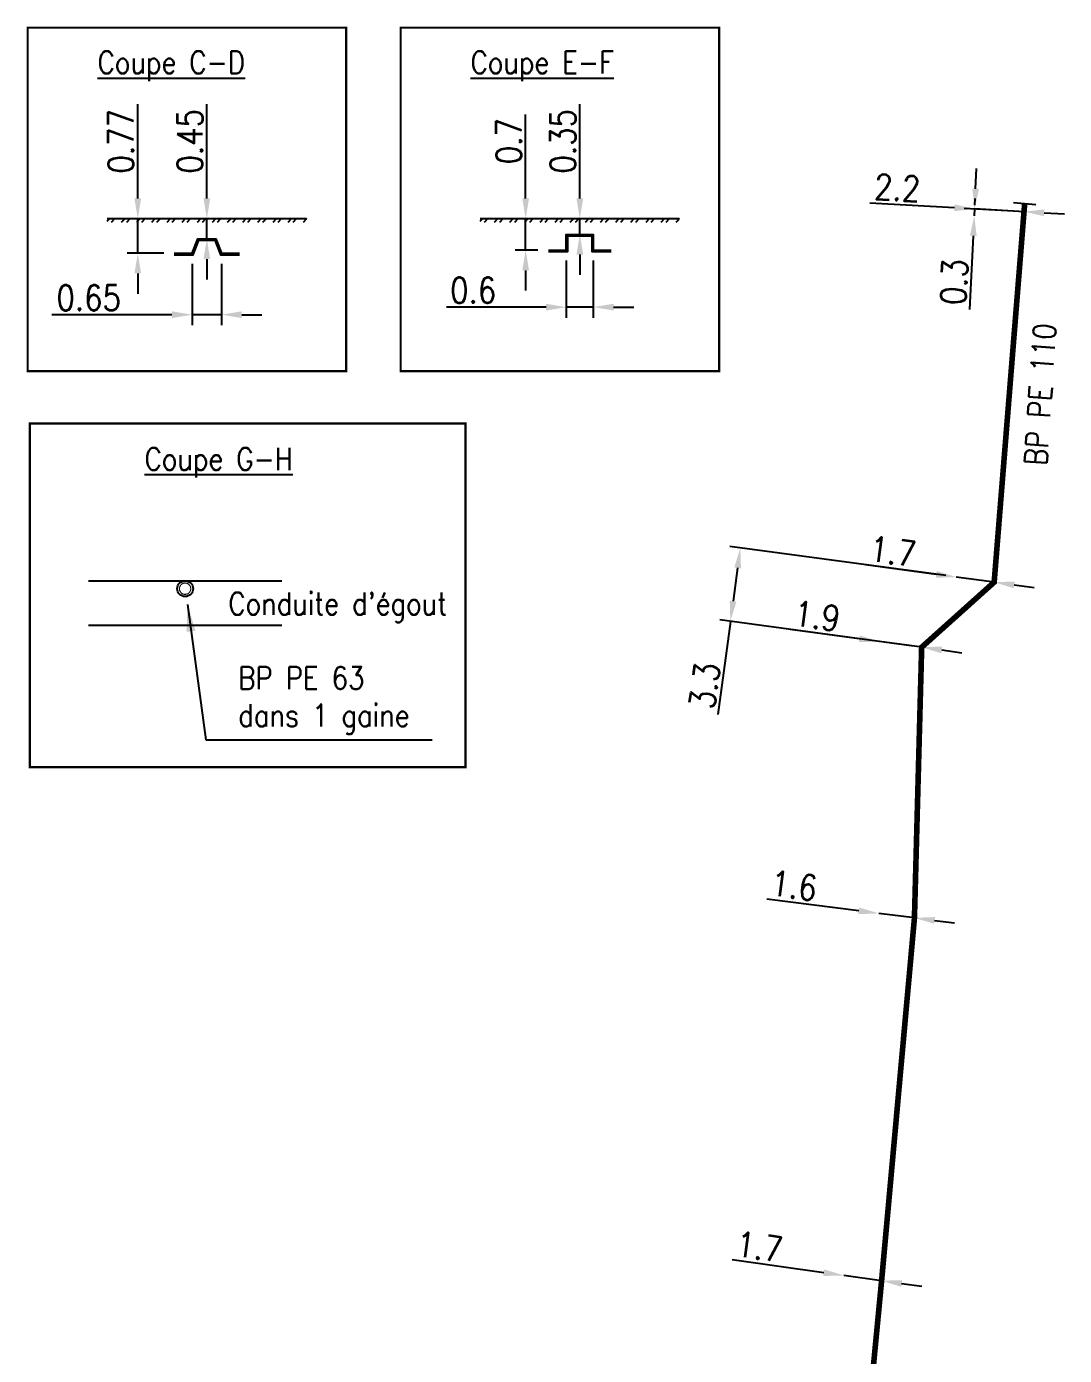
# Model space of a CAD drawing. Header units: millimetres. Extents: x 185000 to 186000, y 127990 to 129010.
# Drawn here: x 185280.6 to 185326.8, y 128352.5 to 128411.6 of the extents above; entities that cross this region are included whole.
import ezdxf
from ezdxf.enums import TextEntityAlignment as Align

# ---------------------------------------------------------------- set-up
doc = ezdxf.new("R2010")
doc.units = ezdxf.units.MM
doc.header["$PDMODE"] = 34
doc.linetypes.add('L_25_PE', pattern=[2000, 1000, 1000])
doc.layers.get('0').update_dxf_attribs({"linetype": 'CONTINUOUS'})
doc.layers.get('DEFPOINTS').update_dxf_attribs({"linetype": 'CONTINUOUS'})
for name, color, linetype in [('L_150', 1, 'CONTINUOUS'), ('L_340', 7, 'CONTINUOUS'), ('L_900', 7, 'CONTINUOUS')]:
    doc.layers.add(name, color=color, linetype=linetype)
doc.styles.get("Standard").update_dxf_attribs({"font": 'romans.shx', "width": 0.85})
doc.dimstyles.get("Standard").update_dxf_attribs({"dimtxt": 1.5, "dimasz": 1.2, "dimexe": 0.625, "dimexo": 0.625, "dimgap": 0.25, "dimtad": 1, "dimdec": 1, "dimzin": 0, "dimdsep": 46, "dimtxsty": 'Standard', "dimcen": -0.5, "dimadec": 0, "dimazin": 0, "dimtfac": 1, "dimtdec": 1, "dimtmove": 0, "dimatfit": 3, "dimfxl": 0, "dimtolj": 1, "dimtzin": 0, "dimarcsym": 0})

# ---------------------------------------------------------------- blocks, each defined once
blk = doc.blocks.new('*D415')
at = {"layer": 'DEFPOINTS', "color": 0, "linetype": 'Continuous', "transparency": 16777216}
for p in [(185318.537, 128372.198), (185318.537, 128372.198), (185320.124, 128371.998)]:
    blk.add_point(p, dxfattribs=at)
at = {"layer": 'L_150', "color": 0, "linetype": 'Continuous', "lineweight": -2, "transparency": 16777216}
for p, q in [((185317.644, 128372.311), (185313.561, 128372.826)), ((185320.124, 128371.998), (185318.537, 128372.198)), ((185321.017, 128371.885), (185321.91, 128371.772))]:
    blk.add_line(p, q, dxfattribs=at)
at = {"layer": 'L_150', "color": 0, "linetype": 'Continuous', "transparency": 16777216}
for points in [[(185317.663, 128372.46), (185317.625, 128372.162), (185318.537, 128372.198)], [(185321.036, 128372.034), (185320.999, 128371.736), (185320.124, 128371.998)]]:
    blk.add_solid(points, dxfattribs=at)
at = {"layer": 'L_150', "color": 0, "linetype": 'Continuous', "transparency": 16777216, "insert": (185314.767, 128373.43), "char_height": 1.125, "attachment_point": 5, "rotation": 352.80582}
blk.add_mtext('\\A1;1.6', dxfattribs=at)
blk = doc.blocks.new('*D416')
at = {"layer": 'DEFPOINTS', "color": 0, "linetype": 'Continuous', "transparency": 16777216}
for p in [(185321.985, 128387.159), (185321.985, 128387.159), (185323.67, 128386.931)]:
    blk.add_point(p, dxfattribs=at)
at = {"layer": 'L_150', "color": 0, "linetype": 'Continuous', "lineweight": -2, "transparency": 16777216}
for p, q in [((185321.093, 128387.28), (185317.943, 128387.706)), ((185323.67, 128386.931), (185321.985, 128387.159)), ((185324.562, 128386.81), (185325.454, 128386.689))]:
    blk.add_line(p, q, dxfattribs=at)
at = {"layer": 'L_150', "color": 0, "linetype": 'Continuous', "transparency": 16777216}
for points in [[(185321.113, 128387.428), (185321.073, 128387.131), (185321.985, 128387.159)], [(185324.582, 128386.959), (185324.542, 128386.661), (185323.67, 128386.931)]]:
    blk.add_solid(points, dxfattribs=at)
at = {"layer": 'L_150', "color": 0, "linetype": 'Continuous', "transparency": 16777216, "insert": (185319.155, 128388.299), "char_height": 1.125, "attachment_point": 5, "rotation": 352.28973}
blk.add_mtext('\\A1;1.7', dxfattribs=at)
blk = doc.blocks.new('*D417')
at = {"layer": 'DEFPOINTS', "color": 0, "linetype": 'Continuous', "transparency": 16777216}
for p in [(185316.979, 128356.091), (185316.979, 128356.091), (185318.663, 128355.857)]:
    blk.add_point(p, dxfattribs=at)
at = {"layer": 'L_150', "color": 0, "linetype": 'Continuous', "lineweight": -2, "transparency": 16777216}
for p, q in [((185316.088, 128356.214), (185312.011, 128356.779)), ((185318.663, 128355.857), (185316.979, 128356.091)), ((185319.555, 128355.733), (185320.446, 128355.61))]:
    blk.add_line(p, q, dxfattribs=at)
at = {"layer": 'L_150', "color": 0, "linetype": 'Continuous', "transparency": 16777216}
for points in [[(185316.109, 128356.363), (185316.067, 128356.066), (185316.979, 128356.091)], [(185319.575, 128355.882), (185319.534, 128355.585), (185318.663, 128355.857)]]:
    blk.add_solid(points, dxfattribs=at)
at = {"layer": 'L_150', "color": 0, "linetype": 'Continuous', "transparency": 16777216, "insert": (185313.225, 128357.368), "char_height": 1.125, "attachment_point": 5, "rotation": 352.1054}
blk.add_mtext('\\A1;1.7', dxfattribs=at)
blk = doc.blocks.new('L_340_07')
at = {"color": 0, "linetype": 'Continuous', "const_width": 0.25, "flags": 128}
blk.add_lwpolyline([(0, 0), (0.35, 0)], dxfattribs=at)
at = {"color": 0, "linetype": 'Continuous', "flags": 128}
blk.add_lwpolyline([(0.35, -0.5), (0.35, 0.5)], dxfattribs=at)
at = {"color": 0, "linetype": 'Continuous', "width": 0.75, "flags": 3}
for tag, p in [('DEF_LEG', (0.723, -3.465)), ('DEF_COUP', (0.723, -5.965)), ('DEF_TYPE', (0.723, -8.465))]:
    blk.add_attdef(tag, text='', height=1.2, dxfattribs=at).set_placement(p, align=Align.MIDDLE)
blk = doc.blocks.new('*D301')
at = {"layer": 'DEFPOINTS', "color": 0, "linetype": 'Continuous', "transparency": 16777216}
for p in [(185312.379, 128388.459), (185321.985, 128387.159), (185320.445, 128384.037)]:
    blk.add_point(p, dxfattribs=at)
at = {"layer": 'L_150', "color": 0, "linetype": 'Continuous', "lineweight": -2, "transparency": 16777216}
for p, q in [((185321.521, 128387.222), (185311.914, 128388.522)), ((185312.258, 128387.568), (185312.057, 128386.081)), ((185311.936, 128385.189), (185311.375, 128381.048)), ((185319.981, 128384.1), (185311.471, 128385.252))]:
    blk.add_line(p, q, dxfattribs=at)
at = {"layer": 'L_150', "color": 0, "linetype": 'Continuous', "transparency": 16777216}
for points in [[(185312.109, 128387.588), (185312.407, 128387.547), (185312.379, 128388.459)], [(185311.908, 128386.101), (185312.205, 128386.061), (185311.936, 128385.189)]]:
    blk.add_solid(points, dxfattribs=at)
at = {"layer": 'L_150', "color": 0, "linetype": 'Continuous', "transparency": 16777216, "insert": (185310.792, 128382.328), "char_height": 1.125, "attachment_point": 5, "rotation": 82.28969}
blk.add_mtext('\\A1;3.3', dxfattribs=at)
blk = doc.blocks.new('*D302')
at = {"layer": 'DEFPOINTS', "color": 0, "linetype": 'Continuous', "transparency": 16777216}
for p in [(185318.562, 128384.292), (185318.562, 128384.292), (185320.445, 128384.037)]:
    blk.add_point(p, dxfattribs=at)
at = {"layer": 'L_150', "color": 0, "linetype": 'Continuous', "lineweight": -2, "transparency": 16777216}
for p, q in [((185317.67, 128384.413), (185314.602, 128384.828)), ((185320.445, 128384.037), (185318.562, 128384.292)), ((185321.337, 128383.916), (185322.229, 128383.796))]:
    blk.add_line(p, q, dxfattribs=at)
at = {"layer": 'L_150', "color": 0, "linetype": 'Continuous', "transparency": 16777216}
for points in [[(185317.691, 128384.561), (185317.65, 128384.264), (185318.562, 128384.292)], [(185321.357, 128384.065), (185321.317, 128383.768), (185320.445, 128384.037)]]:
    blk.add_solid(points, dxfattribs=at)
at = {"layer": 'L_150', "color": 0, "linetype": 'Continuous', "transparency": 16777216, "insert": (185315.791, 128385.424), "char_height": 1.125, "attachment_point": 5, "rotation": 352.28969}
blk.add_mtext('\\A1;1.9', dxfattribs=at)
blk = doc.blocks.new('*D303')
at = {"layer": 'DEFPOINTS', "color": 0, "linetype": 'Continuous', "transparency": 16777216}
for p in [(185322.786, 128403.236), (185322.786, 128403.236), (185324.998, 128403.414)]:
    blk.add_point(p, dxfattribs=at)
at = {"layer": 'L_340', "color": 0, "linetype": 'Continuous', "lineweight": -2, "transparency": 16777216}
for p, q in [((185322.846, 128404.435), (185322.89, 128405.334)), ((185324.53, 128403.44), (185322.333, 128403.562)), ((185322.801, 128403.536), (185322.786, 128403.236)), ((185322.742, 128402.337), (185322.579, 128399.063))]:
    blk.add_line(p, q, dxfattribs=at)
at = {"layer": 'L_340', "color": 0, "linetype": 'Continuous', "transparency": 16777216}
for points in [[(185322.696, 128404.442), (185322.995, 128404.427), (185322.801, 128403.536)], [(185322.592, 128402.345), (185322.891, 128402.33), (185322.786, 128403.236)]]:
    blk.add_solid(points, dxfattribs=at)
at = {"layer": 'L_340', "color": 0, "linetype": 'Continuous', "transparency": 16777216, "insert": (185321.889, 128400.288), "char_height": 1.125, "attachment_point": 5, "rotation": 87.16489}
blk.add_mtext('\\A1;0.3', dxfattribs=at)
blk = doc.blocks.new('*D304')
at = {"layer": 'DEFPOINTS', "color": 0, "linetype": 'Continuous', "transparency": 16777216}
for p in [(185322.786, 128403.236), (185322.803, 128403.536), (185324.998, 128403.414)]:
    blk.add_point(p, dxfattribs=at)
at = {"layer": 'L_340', "color": 0, "linetype": 'Continuous', "lineweight": -2, "transparency": 16777216}
for p, q in [((185322.812, 128403.704), (185322.829, 128404.004)), ((185321.904, 128403.586), (185318.134, 128403.795)), ((185324.998, 128403.414), (185322.803, 128403.536)), ((185325.896, 128403.364), (185326.795, 128403.314))]:
    blk.add_line(p, q, dxfattribs=at)
at = {"layer": 'L_340', "color": 0, "linetype": 'Continuous', "transparency": 16777216}
for points in [[(185321.912, 128403.735), (185321.896, 128403.436), (185322.803, 128403.536)], [(185325.905, 128403.514), (185325.888, 128403.214), (185324.998, 128403.414)]]:
    blk.add_solid(points, dxfattribs=at)
at = {"layer": 'L_340', "color": 0, "linetype": 'Continuous', "transparency": 16777216, "insert": (185319.363, 128404.478), "char_height": 1.125, "attachment_point": 5, "rotation": 356.81996}
blk.add_mtext('\\A1;2.2', dxfattribs=at)
blk = doc.blocks.new('*D1095')
at = {"layer": 'DEFPOINTS', "color": 0, "linetype": 'Continuous', "transparency": 16777216}
for p in [(185288.648, 128403.104), (185288.648, 128403.104), (185288.648, 128402.204)]:
    blk.add_point(p, dxfattribs=at)
at = {"layer": 'L_900', "color": 0, "linetype": 'Continuous', "lineweight": -2, "transparency": 16777216}
for p, q in [((185288.648, 128404.004), (185288.648, 128408.193)), ((185288.648, 128402.204), (185288.648, 128403.104)), ((185288.648, 128401.304), (185288.648, 128400.404))]:
    blk.add_line(p, q, dxfattribs=at)
at = {"layer": 'L_900', "color": 0, "linetype": 'Continuous', "transparency": 16777216}
for points in [[(185288.498, 128404.004), (185288.798, 128404.004), (185288.648, 128403.104)], [(185288.498, 128401.304), (185288.798, 128401.304), (185288.648, 128402.204)]]:
    blk.add_solid(points, dxfattribs=at)
at = {"layer": 'L_900', "color": 0, "linetype": 'Continuous', "transparency": 16777216, "insert": (185287.898, 128406.549), "char_height": 1.125, "attachment_point": 5, "rotation": 90}
blk.add_mtext('\\A1;0.45', dxfattribs=at)
blk = doc.blocks.new('*D1096')
at = {"layer": 'DEFPOINTS', "color": 0, "linetype": 'Continuous', "transparency": 16777216}
for p in [(185287.998, 128401.564), (185289.298, 128401.564), (185287.998, 128398.831)]:
    blk.add_point(p, dxfattribs=at)
at = {"layer": 'L_900', "color": 0, "linetype": 'Continuous', "lineweight": -2, "transparency": 16777216}
for p, q in [((185287.998, 128401.095), (185287.998, 128398.363)), ((185289.298, 128401.095), (185289.298, 128398.363)), ((185287.098, 128398.831), (185281.751, 128398.831)), ((185289.298, 128398.831), (185287.998, 128398.831)), ((185290.198, 128398.831), (185291.098, 128398.831))]:
    blk.add_line(p, q, dxfattribs=at)
at = {"layer": 'L_900', "color": 0, "linetype": 'Continuous', "transparency": 16777216}
for points in [[(185287.098, 128398.981), (185287.098, 128398.681), (185287.998, 128398.831)], [(185290.198, 128398.981), (185290.198, 128398.681), (185289.298, 128398.831)]]:
    blk.add_solid(points, dxfattribs=at)
at = {"layer": 'L_900', "color": 0, "linetype": 'Continuous', "transparency": 16777216, "insert": (185283.396, 128399.581), "char_height": 1.125, "attachment_point": 5}
blk.add_mtext('\\A1;0.65', dxfattribs=at)
blk = doc.blocks.new('*D1097')
at = {"layer": 'DEFPOINTS', "color": 0, "linetype": 'Continuous', "transparency": 16777216}
for p in [(185285.576, 128403.104), (185285.576, 128403.104), (185287.198, 128401.564)]:
    blk.add_point(p, dxfattribs=at)
at = {"layer": 'L_900', "color": 0, "linetype": 'Continuous', "lineweight": -2, "transparency": 16777216}
for p, q in [((185285.576, 128404.004), (185285.576, 128408.193)), ((185285.576, 128401.564), (185285.576, 128403.104)), ((185286.729, 128401.564), (185285.107, 128401.564)), ((185285.576, 128400.664), (185285.576, 128399.764))]:
    blk.add_line(p, q, dxfattribs=at)
at = {"layer": 'L_900', "color": 0, "linetype": 'Continuous', "transparency": 16777216}
for points in [[(185285.426, 128404.004), (185285.726, 128404.004), (185285.576, 128403.104)], [(185285.426, 128400.664), (185285.726, 128400.664), (185285.576, 128401.564)]]:
    blk.add_solid(points, dxfattribs=at)
at = {"layer": 'L_900', "color": 0, "linetype": 'Continuous', "transparency": 16777216, "insert": (185284.826, 128406.549), "char_height": 1.125, "attachment_point": 5, "rotation": 90}
blk.add_mtext('\\A1;0.77', dxfattribs=at)
blk = doc.blocks.new('*D1098')
at = {"layer": 'DEFPOINTS', "color": 0, "linetype": 'Continuous', "transparency": 16777216}
for p in [(185305.239, 128403.104), (185305.239, 128403.104), (185305.239, 128402.404)]:
    blk.add_point(p, dxfattribs=at)
at = {"layer": 'L_900', "color": 0, "linetype": 'Continuous', "lineweight": -2, "transparency": 16777216}
for p, q in [((185305.239, 128404.004), (185305.239, 128408.193)), ((185305.239, 128402.404), (185305.239, 128403.104)), ((185305.239, 128401.504), (185305.239, 128400.604))]:
    blk.add_line(p, q, dxfattribs=at)
at = {"layer": 'L_900', "color": 0, "linetype": 'Continuous', "transparency": 16777216}
for points in [[(185305.089, 128404.004), (185305.389, 128404.004), (185305.239, 128403.104)], [(185305.089, 128401.504), (185305.389, 128401.504), (185305.239, 128402.404)]]:
    blk.add_solid(points, dxfattribs=at)
at = {"layer": 'L_900', "color": 0, "linetype": 'Continuous', "transparency": 16777216, "insert": (185304.489, 128406.549), "char_height": 1.125, "attachment_point": 5, "rotation": 90}
blk.add_mtext('\\A1;0.35', dxfattribs=at)
blk = doc.blocks.new('*D1099')
at = {"layer": 'DEFPOINTS', "color": 0, "linetype": 'Continuous', "transparency": 16777216}
for p in [(185304.639, 128401.704), (185305.839, 128401.704), (185304.639, 128399.167)]:
    blk.add_point(p, dxfattribs=at)
at = {"layer": 'L_900', "color": 0, "linetype": 'Continuous', "lineweight": -2, "transparency": 16777216}
for p, q in [((185304.639, 128401.235), (185304.639, 128398.698)), ((185305.839, 128401.235), (185305.839, 128398.698)), ((185303.739, 128399.167), (185299.306, 128399.167)), ((185305.839, 128399.167), (185304.639, 128399.167)), ((185306.739, 128399.167), (185307.639, 128399.167))]:
    blk.add_line(p, q, dxfattribs=at)
at = {"layer": 'L_900', "color": 0, "linetype": 'Continuous', "transparency": 16777216}
for points in [[(185303.739, 128399.317), (185303.739, 128399.017), (185304.639, 128399.167)], [(185306.739, 128399.317), (185306.739, 128399.017), (185305.839, 128399.167)]]:
    blk.add_solid(points, dxfattribs=at)
at = {"layer": 'L_900', "color": 0, "linetype": 'Continuous', "transparency": 16777216, "insert": (185300.496, 128399.917), "char_height": 1.125, "attachment_point": 5}
blk.add_mtext('\\A1;0.6', dxfattribs=at)
blk = doc.blocks.new('*D1100')
at = {"layer": 'DEFPOINTS', "color": 0, "linetype": 'Continuous', "transparency": 16777216}
for p in [(185302.83, 128403.104), (185302.83, 128403.104), (185303.839, 128401.704)]:
    blk.add_point(p, dxfattribs=at)
at = {"layer": 'L_900', "color": 0, "linetype": 'Continuous', "lineweight": -2, "transparency": 16777216}
for p, q in [((185302.83, 128404.004), (185302.83, 128407.738)), ((185302.83, 128401.704), (185302.83, 128403.104)), ((185303.37, 128401.704), (185302.361, 128401.704)), ((185302.83, 128400.804), (185302.83, 128399.904))]:
    blk.add_line(p, q, dxfattribs=at)
at = {"layer": 'L_900', "color": 0, "linetype": 'Continuous', "transparency": 16777216}
for points in [[(185302.68, 128404.004), (185302.98, 128404.004), (185302.83, 128403.104)], [(185302.68, 128400.804), (185302.98, 128400.804), (185302.83, 128401.704)]]:
    blk.add_solid(points, dxfattribs=at)
at = {"layer": 'L_900', "color": 0, "linetype": 'Continuous', "transparency": 16777216, "insert": (185302.08, 128406.549), "char_height": 1.125, "attachment_point": 5, "rotation": 90}
blk.add_mtext('\\A1;0.7', dxfattribs=at)

msp = doc.modelspace()

# ---------------------------------------------------------------- hatches: boundary and pattern name
at = {"layer": 'L_900'}
h = msp.add_hatch(dxfattribs=at)
h.set_pattern_fill('ANSI32', color=256, scale=0.05)
h.set_pattern_definition([(45, (21.01717, -5.76333), (-0.3367596045, 0.3367596045), []), (45, (21.2417, -5.76333), (-0.3367596045, 0.3367596045), [])])
h.paths.add_polyline_path([(185293.075, 128403.104), (185284.222, 128403.104), (185284.222, 128402.954), (185293.075, 128402.954)])
h = msp.add_hatch(dxfattribs=at)
h.set_pattern_fill('ANSI32', color=256, scale=0.05)
h.set_pattern_definition([(45, (37.60798, -5.76333), (-0.3367596045, 0.3367596045), []), (45, (37.8325, -5.76333), (-0.3367596045, 0.3367596045), [])])
h.paths.add_polyline_path([(185309.665, 128403.104), (185300.813, 128403.104), (185300.813, 128402.954), (185309.665, 128402.954)])

# ---------------------------------------------------------------- linework, layer by layer
at = {"layer": 'L_150', "linetype": 'L_25_PE', "const_width": 0.25, "flags": 128}
msp.add_lwpolyline([(185324.998, 128403.414), (185323.67, 128386.931), (185320.445, 128384.037), (185320.124, 128371.998), (185318.663, 128355.857), (185317.357, 128342.266), (185314.4, 128336.992), (185312.498, 128333.47), (185311.547, 128331.709), (185311.547, 128331.709), (185310.553, 128329.868)], dxfattribs=at)
at = {"layer": 'L_900', "const_width": 0.1}
for points in [[(185280.68, 128411.598), (185294.848, 128411.598), (185294.848, 128396.314), (185280.68, 128396.314)], [(185297.271, 128411.598), (185311.438, 128411.598), (185311.438, 128396.314), (185297.271, 128396.314)], [(185280.776, 128393.986), (185300.151, 128393.986), (185300.151, 128378.702), (185280.776, 128378.702)]]:
    msp.add_lwpolyline(points, close=True, dxfattribs=at)
at = {"layer": 'L_900', "flags": 128}
for points in [[(185284.222, 128403.104), (185293.075, 128403.104), (185293.075, 128403.104), (185293.075, 128403.104)], [(185300.813, 128403.104), (185309.665, 128403.104), (185309.665, 128403.104), (185309.665, 128403.104)], [(185287.198, 128401.564), (185287.998, 128401.564), (185288.248, 128402.204), (185288.248, 128402.204), (185288.648, 128402.204), (185289.048, 128402.204), (185289.048, 128402.204), (185289.298, 128401.564), (185290.098, 128401.564)], [(185287.198, 128401.501), (185288.041, 128401.501), (185288.291, 128402.141), (185288.648, 128402.141), (185289.005, 128402.141), (185289.255, 128401.501), (185290.098, 128401.501)], [(185303.839, 128401.704), (185304.639, 128401.704), (185304.639, 128402.404), (185304.639, 128402.404), (185304.639, 128402.404), (185305.839, 128402.404), (185305.839, 128402.404), (185305.839, 128402.404), (185305.839, 128402.404), (185305.839, 128401.704), (185306.639, 128401.704)], [(185303.839, 128401.641), (185304.702, 128401.641), (185304.702, 128402.341), (185305.776, 128402.341), (185305.776, 128401.641), (185306.639, 128401.641)], [(185283.378, 128386.994), (185291.985, 128386.994)], [(185283.378, 128385.021), (185291.985, 128385.021)]]:
    msp.add_lwpolyline(points, dxfattribs=at)
at = {"layer": 'L_900', "const_width": 0.05}
msp.add_lwpolyline([(185287.682, 128386.894, 1), (185287.682, 128386.39, 1)], format="xyb", close=True, dxfattribs=at)
at = {"layer": 'L_900'}
msp.add_circle((185287.682, 128386.642), 0.352, dxfattribs=at)

# ---------------------------------------------------------------- block references
at = {"layer": 'L_340', "rotation": 85.39639946855992}
msp.add_blockref('L_340_07', (185324.998, 128403.414), dxfattribs=at)

# ---------------------------------------------------------------- texts
at = {"layer": 'L_150', "linetype": 'Continuous', "width": 0.85}
msp.add_text('BP PE 110', height=1, rotation=86.18214, dxfattribs=at).set_placement((185325.722, 128395.286), align=Align.MIDDLE)
at = {"layer": 'L_900', "linetype": 'Continuous', "width": 0.85}
msp.add_text("Conduite d'égout", height=1, dxfattribs=at).set_placement((185294.471, 128385.835), align=Align.MIDDLE)
at = {"layer": 'L_900', "char_height": 1, "attachment_point": 1}
for s, insert in [('{\\LCoupe C-D}', (185283.792, 128410.557)), ('{\\LCoupe E-F}', (185300.382, 128410.557)), ('{\\LCoupe G-H}', (185285.881, 128392.915))]:
    msp.add_mtext_dynamic_manual_height_columns(s, width=8.61158, gutter_width=5, heights=[0], dxfattribs=dict(at, insert=insert))
at = {"layer": 'L_900', "linetype": 'Continuous', "insert": (185290.05, 128381.673), "char_height": 1, "attachment_point": 4}
msp.add_mtext('BP PE 63\\Pdans 1 gaine', dxfattribs=at)

# ---------------------------------------------------------------- dimensions: what is measured, and where the dimension line sits
at = {"layer": 'L_150', "linetype": 'Continuous'}
for base, p1, p2, angle, override, picture, middle, dimtype in [((185321.985, 128387.159), (185323.67, 128386.931), (185321.985, 128387.159), 172.28973, {"dimscale": 0.75}, '*D416', (185319.054, 128387.556), 161), ((185312.379, 128388.459), (185320.445, 128384.037), (185321.985, 128387.159), 262.28969, {"dimscale": 0.75}, '*D301', (185311.535, 128382.227), 160), ((185318.562, 128384.292), (185320.445, 128384.037), (185318.562, 128384.292), 352.28969, {"dimscale": 0.75, "dimlfac": 1, "dimlunit": 2, "dimatfit": 0}, '*D302', (185315.69, 128384.681), 160), ((185318.537, 128372.198), (185320.124, 128371.998), (185318.537, 128372.198), 172.80582, {"dimscale": 0.75}, '*D415', (185314.673, 128372.686), 161), ((185316.979, 128356.091), (185318.663, 128355.857), (185316.979, 128356.091), 172.1054, {"dimscale": 0.75}, '*D417', (185313.122, 128356.625), 161)]:
    dim = msp.add_linear_dim(base=base, p1=p1, p2=p2, angle=angle, dimstyle='Standard', override=override, dxfattribs=at)
    dim.commit()
    dim.dimension.update_dxf_attribs({"geometry": picture, "text_midpoint": middle, "dimtype": dimtype})
at = {"layer": 'L_340', "linetype": 'Continuous'}
for base, angle, picture, middle in [((185322.803, 128403.536), 356.81996, '*D304', (185319.321, 128403.729)), ((185322.786, 128403.236), 87.16489, '*D303', (185322.638, 128400.251))]:
    dim = msp.add_linear_dim(base=base, p1=(185324.998, 128403.414), p2=(185322.786, 128403.236), angle=angle, dimstyle='Standard', override={"dimscale": 0.75, "dimatfit": 0}, dxfattribs=at)
    dim.commit()
    dim.dimension.update_dxf_attribs({"geometry": picture, "text_midpoint": middle, "dimtype": 160})
at = {"layer": 'L_900', "linetype": 'Continuous'}
for base, p1, p2, text, override, picture, middle in [((185285.576, 128403.104), (185287.198, 128401.564), (185285.576, 128403.104), '0.77', {"dimscale": 0.75, "dimatfit": 0}, '*D1097', (185285.576, 128406.549)), ((185288.648, 128403.104), (185288.648, 128402.204), (185288.648, 128403.104), '0.45', {"dimscale": 0.75, "dimlfac": 1, "dimlunit": 2, "dimatfit": 0}, '*D1095', (185288.648, 128406.549)), ((185305.239, 128403.104), (185305.239, 128402.404), (185305.239, 128403.104), '0.35', {"dimscale": 0.75, "dimlfac": 1, "dimlunit": 2, "dimatfit": 0}, '*D1098', (185305.239, 128406.549)), ((185302.83, 128403.104), (185303.839, 128401.704), (185302.83, 128403.104), '0.7', {"dimscale": 0.75, "dimatfit": 0}, '*D1100', (185302.83, 128406.549))]:
    dim = msp.add_linear_dim(base=base, p1=p1, p2=p2, angle=270, text=text, dimstyle='Standard', override=override, dxfattribs=at)
    dim.commit()
    dim.dimension.update_dxf_attribs({"geometry": picture, "text_midpoint": middle, "dimtype": 160})
for base, p1, p2, text, picture, middle in [((185287.998, 128398.831), (185289.298, 128401.564), (185287.998, 128401.564), '0.65', '*D1096', (185283.396, 128398.831)), ((185304.639, 128399.167), (185305.839, 128401.704), (185304.639, 128401.704), '0.6', '*D1099', (185300.496, 128399.167))]:
    dim = msp.add_linear_dim(base=base, p1=p1, p2=p2, text=text, dimstyle='Standard', override={"dimscale": 0.75, "dimatfit": 0}, dxfattribs=at)
    dim.commit()
    dim.dimension.update_dxf_attribs({"geometry": picture, "text_midpoint": middle, "dimtype": 160})

# ---------------------------------------------------------------- leaders
at = {"layer": 'L_900', "linetype": 'Continuous', "annotation_type": 0, "has_hookline": 1, "hookline_direction": 0, "text_width": 8.621}
msp.add_leader([(185287.786, 128385.934), (185288.6, 128379.923), (185289.8, 128379.923)], dimstyle='Standard', dxfattribs=at)

doc.saveas('drawing.dxf')
